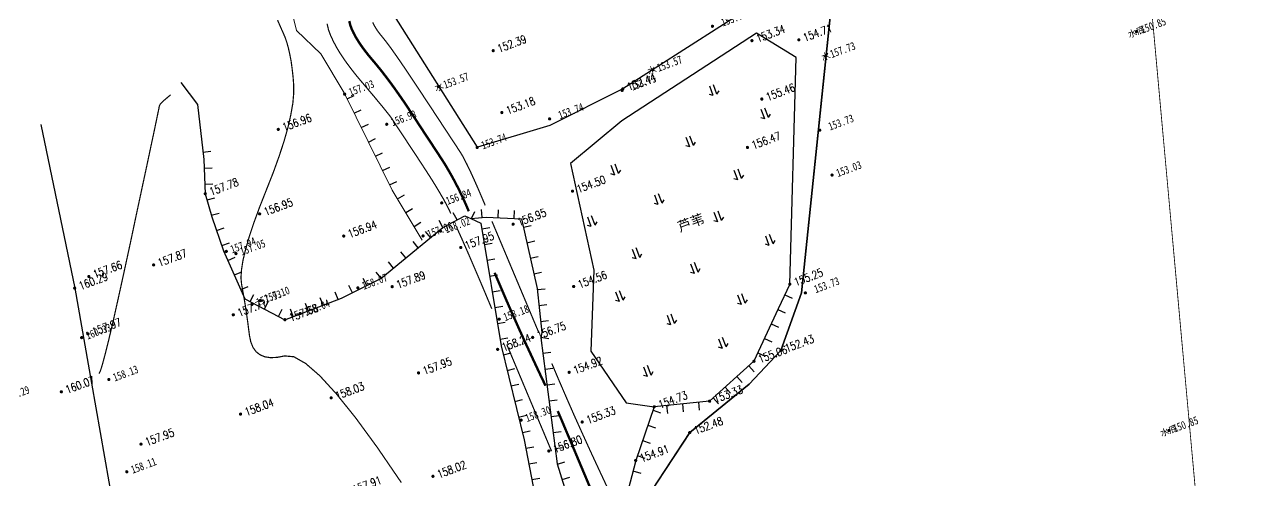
# Model space of a CAD drawing. Header units: millimetres. Extents: x -1471591 to 944464, y -468930 to 547002.
# Drawn here: x 281621 to 435263, y 126884 to 183835 of the extents above; entities that cross this region are included whole.
import ezdxf
from ezdxf.enums import TextEntityAlignment as Align

# ---------------------------------------------------------------- set-up
doc = ezdxf.new("R2010")
doc.units = ezdxf.units.MM
doc.header["$LTSCALE"] = 10
doc.linetypes.add('CENTER', pattern=[2, 1.25, -0.25, 0.25, -0.25])
for name, color, linetype in [('DGX', 252, 'Continuous'), ('DMTZ', 252, 'Continuous'), ('GCD', 252, 'Continuous'), ('SXSS', 8, 'Continuous'), ('ZBTZ', 252, 'Continuous')]:
    doc.layers.add(name, color=color, linetype=linetype)
doc.layers.add('设计河底', color=5, linetype='Continuous', lineweight=25)
doc.styles.get("Standard").update_dxf_attribs({"font": 'simplex.shx', "width": 0.8, "bigfont": 'hztxt.shx'})
doc.styles.add('宋体', font='', dxfattribs={"height": 1.25, "bigfont": 'hztxt.shx'})
doc.styles.get('宋体').set_extended_font_data('SimSun')
doc.linetypes.add('10422', pattern='A,2,[150,AAA.SHX,S=1,R=0,X=0,Y=1],2,[177,AAA.SHX,S=1,R=0,X=0,Y=0.8],1e-09', length=4)
doc.linetypes.add('1161', pattern='A,0,[149,AAA.SHX,S=0.15,R=0,X=0,Y=0],-1.6', length=1.6)

# ---------------------------------------------------------------- blocks, each defined once
blk = doc.blocks.new('gc212')
for p, q in [((-0.5, 0), (-1.31, 0.59)), ((-0.5, 0), (-0.5, 2.5)), ((0.5, 0), (0.5, 2.5)), ((0.5, 0), (1.3, 0.6))]:
    blk.add_line(p, q)
blk = doc.blocks.new('GC200')
at = {"layer": 'GCD', "const_width": 0.2, "flags": 128}
blk.add_lwpolyline([(-0.1, 0, 1), (0.1, 0, 1)], format="xyb", close=True, dxfattribs=at)
blk = doc.blocks.new('地形')
at = {"color": 0}
for p, q in [((-46.78, 161.58, 152.25), (-50.74, 180.58, 152.25)), ((-8.45, 166.06, 152.25), (-27.23, 162.05, 152.25)), ((-15.25, 130.38, 152.25), (2.89, 166.87, 152.25)), ((-37.36, 160.96, 152.25), (-46.78, 161.58, 152.25)), ((-27.23, 162.05, 152.25), (-37.36, 160.96, 152.25)), ((-20.19, 124.53, 152.25), (-15.25, 130.38, 152.25)), ((-25.37, 121.97, 152.25), (-20.19, 124.53, 152.25)), ((-34.44, 118.91, 152.25), (-25.37, 121.97, 152.25)), ((-44.87, 111.26, 152.25), (-34.44, 118.91, 152.25))]:
    blk.add_line(p, q, dxfattribs=at)
at = {"layer": 'DGX', "color": 252, "linetype": 'Continuous', "flags": 128}
for points, const_width in [([(-64.61, 185.23), (-64.58, 184.68), (-64.55, 184.1), (-64.51, 183.49), (-64.48, 182.85), (-64.5, 182.16), (-64.57, 181.43), (-64.68, 180.64), (-64.82, 179.81), (-65.02, 178.93), (-65.25, 178), (-65.53, 177.02), (-65.91, 175.97), (-66.46, 174.82), (-67.19, 173.58), (-68.07, 172.23), (-69.13, 170.79), (-70.36, 169.25), (-71.75, 167.61), (-73.32, 165.87), (-74.87, 164.15), (-76.23, 162.57), (-77.4, 161.12), (-78.38, 159.8), (-79.17, 158.62), (-79.76, 157.58), (-80.17, 156.67), (-80.38, 155.89), (-80.51, 155.17), (-80.65, 154.43), (-80.79, 153.67), (-80.95, 152.89), (-81.12, 152.09), (-81.3, 151.27), (-81.5, 150.42), (-81.7, 149.55), (-81.83, 148.73), (-81.81, 147.99), (-81.64, 147.36), (-81.31, 146.82), (-80.83, 146.37), (-80.2, 146.02), (-79.41, 145.77), (-78.47, 145.61), (-77.44, 145.11), (-76.36, 143.82), (-75.24, 141.76), (-74.09, 138.91), (-72.89, 135.28), (-71.65, 130.86), (-70.37, 125.67)], 0.15), ([(-58.97, 182.63), (-59.07, 181.86), (-59.07, 181.12), (-59.01, 180.32), (-58.9, 179.46), (-58.73, 178.55), (-58.5, 177.58), (-58.21, 176.55), (-57.87, 175.46), (-57.47, 174.32), (-57.07, 173.2), (-56.71, 172.2), (-56.4, 171.31), (-56.13, 170.53), (-55.91, 169.87), (-55.73, 169.32), (-55.6, 168.88), (-55.52, 168.55), (-55.44, 168.22), (-55.34, 167.75), (-55.2, 167.16), (-55.04, 166.43), (-54.84, 165.58), (-54.62, 164.6), (-54.36, 163.49), (-54.08, 162.25), (-53.8, 160.99), (-53.55, 159.84), (-53.34, 158.78), (-53.17, 157.83), (-53.02, 156.97), (-52.92, 156.22), (-52.84, 155.56), (-52.81, 155.01)], 0.15), ([(-50.6, 154.48), (-50.65, 155.5), (-50.72, 156.5), (-50.81, 157.48), (-50.92, 158.43), (-51.05, 159.36), (-51.2, 160.27), (-51.36, 161.15), (-51.55, 162.02), (-51.74, 162.87), (-51.94, 163.75), (-52.14, 164.64), (-52.35, 165.54), (-52.56, 166.47), (-52.77, 167.41), (-52.99, 168.36), (-53.21, 169.34), (-53.44, 170.31), (-53.68, 171.25), (-53.92, 172.17), (-54.17, 173.07), (-54.43, 173.94), (-54.69, 174.78), (-54.97, 175.61), (-55.25, 176.4), (-55.52, 177.17), (-55.75, 177.9), (-55.94, 178.59), (-56.09, 179.24), (-56.21, 179.85), (-56.28, 180.42), (-56.32, 180.96), (-56.32, 181.46), (-56.25, 181.97)], 0.3), ([(-48.42, 154.44), (-48.48, 155.81), (-48.54, 157.06), (-48.61, 158.18), (-48.68, 159.16), (-48.76, 160.01), (-48.84, 160.73), (-48.92, 161.32), (-49.01, 161.78), (-49.12, 162.26), (-49.26, 162.89), (-49.45, 163.69), (-49.66, 164.65), (-49.92, 165.78), (-50.21, 167.06), (-50.54, 168.51), (-50.91, 170.12), (-51.28, 171.74), (-51.62, 173.19), (-51.93, 174.47), (-52.21, 175.6), (-52.46, 176.56), (-52.68, 177.37), (-52.87, 178.01), (-53.03, 178.49), (-53.16, 178.88), (-53.28, 179.24), (-53.38, 179.59), (-53.45, 179.92), (-53.51, 180.23), (-53.55, 180.53), (-53.57, 180.8)], 0.15), ([(-80.38, 181.16), (-80.74, 181.04), (-81.06, 180.92), (-81.34, 180.82), (-81.56, 180.73), (-81.75, 180.66), (-81.89, 180.59), (-81.99, 180.54), (-82.04, 180.5), (-82.07, 180.47), (-82.1, 180.45), (-82.12, 180.42), (-82.14, 180.4), (-82.16, 180.39), (-82.17, 180.37), (-82.18, 180.36), (-82.19, 180.35), (-82.2, 180.33), (-82.22, 180.3), (-82.26, 180.25), (-82.3, 180.18), (-82.35, 180.09), (-82.42, 179.99), (-82.49, 179.87), (-82.58, 179.73), (-82.8, 179.38), (-83.28, 178.62), (-84.02, 177.45), (-85.03, 175.87), (-86.29, 173.89), (-87.82, 171.5), (-89.61, 168.7), (-91.65, 165.49), (-93.71, 162.29), (-95.51, 159.51), (-97.05, 157.15), (-98.35, 155.21), (-99.39, 153.7), (-100.17, 152.6), (-100.7, 151.92), (-100.98, 151.67)], 0.15), ([(-52.73, 153.12), (-52.68, 152.45), (-52.62, 151.57), (-52.56, 150.5), (-52.49, 149.22), (-52.42, 147.73), (-52.34, 146.05), (-52.26, 144.16), (-52.18, 142.07)], 0.15), ([(-49.26, 130.71), (-49.43, 132.64), (-49.58, 134.57), (-49.73, 136.5), (-49.86, 138.43), (-49.98, 140.36), (-50.09, 142.29), (-50.18, 144.22), (-50.27, 146.15)], 0.3), ([(-46.25, 113.49), (-46.48, 116.04), (-46.68, 118.56), (-46.87, 121.04), (-47.04, 123.5), (-47.2, 125.93), (-47.33, 128.32), (-47.45, 130.69), (-47.55, 133.03)], 0.15), ([(-48.28, 111.15), (-48.43, 114.8), (-48.55, 117.97), (-48.66, 120.68), (-48.75, 122.92), (-48.83, 124.69), (-48.88, 125.99), (-48.92, 126.83), (-48.94, 127.2)], 0.3)]:
    blk.add_lwpolyline(points, dxfattribs=dict(at, const_width=const_width))
at = {"layer": 'DGX', "color": 8, "linetype": 'Continuous', "const_width": 0.15, "flags": 128}
for points, elevation in [([(-47.72, 137.19), (-48.33, 152.29)], 306.25), ([(-51.99, 137.23), (-51.42, 122.77)], 308.25)]:
    blk.add_lwpolyline(points, dxfattribs=dict(at, elevation=elevation))
at = {"layer": 'DMTZ', "linetype": 'Continuous', "lineweight": 13, "elevation": 152.25, "flags": 128}
blk.add_lwpolyline([(-71.46, 224.8), (-67.72, 218.98), (-61.89, 218.27), (-58.49, 219.54), (-51.46, 220.51), (-47, 228.16), (-45.41, 230.5), (-39.24, 226.79), (-36.23, 224.59), (-33.9, 214.96), (-40.59, 208.18), (-44.72, 204.23), (-50.03, 198.44), (-59.32, 191.28), (-62.27, 188.01), (-62.85, 183.16), (-61.03, 179.38), (-60.01, 173.78), (-58.63, 160.3), (-57.3, 153.14)], dxfattribs=at)
at = {"layer": 'DMTZ', "linetype": '10422', "elevation": 152.25, "flags": 128}
blk.add_lwpolyline([(-96.88, 183.37), (-100.08, 162.74), (-102.27, 150.89), (-105.71, 132.41)], dxfattribs=at)
at = {"layer": 'DMTZ', "linetype": 'Continuous', "elevation": 152.25, "flags": 128}
for points in [[(-78.65, 182.14), (-77.66, 178.86), (-79.34, 172.15), (-80.67, 168.07), (-80.92, 165.06), (-81.02, 160.58), (-80.63, 154.04), (-76.86, 149.84), (-69.32, 149.87), (-63.85, 150.45), (-54.36, 153.71), (-51.26, 154.12), (-50.67, 153.56), (-49.71, 152.56), (-52.7, 137.33), (-54.13, 125.31), (-55.89, 114.89), (-56.09, 111.92), (-56.91, 102.45), (-59.46, 97.18), (-63.8, 92.14), (-65.76, 88.47), (-67.1, 85.15), (-69.57, 79.93)], [(-79.12, 173.03), (-78.15, 172.79)], [(-59.93, 172.95), (-58.93, 173.06)], [(-79.68, 171.11), (-78.73, 170.8)], [(-59.73, 170.96), (-58.73, 171.07)], [(-80.3, 169.21), (-79.35, 168.9)], [(-59.52, 168.97), (-58.53, 169.08)], [(-80.73, 167.27), (-79.74, 167.19)], [(-59.32, 166.98), (-58.32, 167.09)], [(-80.91, 165.28), (-79.91, 165.19)], [(-59.11, 165), (-58.12, 165.1)], [(-80.96, 163.28), (-79.96, 163.26)], [(-58.91, 163.01), (-57.92, 163.11)], [(-81, 161.28), (-80, 161.26)], [(-58.71, 161.02), (-57.71, 161.12)], [(-80.94, 159.28), (-79.94, 159.34)], [(-58.4, 159.04), (-57.42, 159.22)], [(-80.82, 157.29), (-79.82, 157.35)], [(-58.03, 157.08), (-57.05, 157.26)], [(-80.7, 155.29), (-79.71, 155.35)], [(-57.67, 155.11), (-56.68, 155.29)], [(-80.13, 153.48), (-79.39, 154.15)], [(-56.22, 153.07), (-56.55, 154.01)], [(-54.33, 153.71), (-54.46, 154.7)], [(-52.35, 153.97), (-52.48, 154.97)], [(-50.6, 153.5), (-49.88, 154.19)], [(-49.32, 153.18), (-49.04, 154.14)], [(-78.79, 152), (-78.05, 152.67)], [(-60.01, 151.77), (-60.33, 152.71)], [(-58.12, 152.42), (-58.44, 153.36)], [(-50.67, 153.56), (-48.83, 153.04), (-44.76, 151.3), (-45.98, 142.46), (-47.37, 137.11), (-47.7, 136.51), (-51.31, 121.04), (-51.8, 112.48), (-53.52, 105.21)], [(-47.46, 152.45), (-47.07, 153.37)], [(-45.62, 151.66), (-45.23, 152.58)], [(-77.46, 150.51), (-76.71, 151.18)], [(-75.76, 149.84), (-75.76, 150.84)], [(-73.76, 149.85), (-73.76, 150.85)], [(-71.76, 149.86), (-71.76, 150.86)], [(-69.76, 149.86), (-69.76, 150.86)], [(-67.76, 150.03), (-67.87, 151.03)], [(-65.78, 150.24), (-65.88, 151.24)], [(-63.79, 150.47), (-64.11, 151.41)], [(-61.9, 151.12), (-62.22, 152.06)], [(-49.84, 151.87), (-48.86, 151.68)], [(-50.23, 149.91), (-49.25, 149.72)], [(-44.91, 150.24), (-43.92, 150.1)], [(-50.61, 147.95), (-49.63, 147.76)], [(-45.18, 148.26), (-44.19, 148.12)], [(-51, 145.99), (-50.02, 145.79)], [(-45.46, 146.28), (-44.46, 146.14)], [(-51.39, 144.02), (-50.4, 143.83)], [(-45.73, 144.3), (-44.74, 144.16)], [(-51.77, 142.06), (-50.79, 141.87)], [(-46.02, 142.32), (-45.05, 142.07)], [(-52.16, 140.1), (-51.18, 139.91)], [(-46.52, 140.38), (-45.55, 140.13)], [(-47.02, 138.45), (-46.05, 138.2)], [(-52.54, 138.14), (-51.56, 137.94)], [(-52.84, 136.16), (-51.85, 136.04)], [(-47.67, 136.57), (-46.79, 136.08)], [(-53.08, 134.17), (-52.08, 134.06)], [(-48.14, 134.63), (-47.17, 134.4)], [(-53.31, 132.19), (-52.32, 132.07)], [(-48.59, 132.68), (-47.62, 132.45)], [(-16.23, 131.89), (-18.65, 129.53), (-23.8, 124.44), (-30.74, 121.71), (-37.46, 123.48), (-41.98, 118.01), (-46.92, 110.99), (-53.52, 105.21)], [(-49.05, 130.73), (-48.08, 130.5)], [(-17.29, 130.86), (-16.59, 130.14)], [(-53.55, 130.2), (-52.55, 130.08)], [(-18.72, 129.46), (-18.02, 128.75)], [(-53.78, 128.22), (-52.79, 128.1)], [(-49.5, 128.78), (-48.53, 128.56)], [(-20.14, 128.05), (-19.44, 127.34)], [(-54.02, 126.23), (-53.02, 126.11)], [(-49.96, 126.84), (-48.99, 126.61)], [(-21.56, 126.65), (-20.86, 125.94)], [(-50.41, 124.89), (-49.44, 124.66)], [(-22.99, 125.24), (-22.28, 124.53)], [(-54.31, 124.25), (-53.32, 124.08)], [(-50.87, 122.94), (-49.89, 122.71)], [(-37.75, 123.13), (-36.98, 122.49)], [(-35.97, 123.09), (-36.22, 122.12)], [(-26.46, 123.39), (-26.1, 122.46)], [(-24.6, 124.12), (-24.23, 123.19)], [(-54.64, 122.28), (-53.65, 122.11)], [(-39.02, 121.59), (-38.25, 120.95)], [(-34.03, 122.58), (-34.29, 121.61)], [(-32.1, 122.07), (-32.35, 121.1)], [(-30.18, 121.93), (-29.82, 121)], [(-28.32, 122.66), (-27.96, 121.73)], [(-54.97, 120.31), (-53.99, 120.14)], [(-51.31, 120.99), (-50.32, 120.94)], [(-40.3, 120.05), (-39.53, 119.41)], [(-51.43, 119), (-50.43, 118.94)], [(-41.58, 118.5), (-40.81, 117.87)], [(-42.77, 116.9), (-41.95, 116.32)]]:
    blk.add_lwpolyline(points, dxfattribs=at)
at = {"layer": 'SXSS', "linetype": 'Continuous', "elevation": 152.25}
blk.add_lwpolyline([(-8.45, 166.06), (-27.23, 162.05), (-37.36, 160.96), (-46.78, 161.58), (-50.74, 180.58)], dxfattribs=at)
at = {"layer": 'SXSS', "linetype": 'Continuous', "elevation": 152.25, "flags": 128}
blk.add_lwpolyline([(2.89, 166.87), (-15.25, 130.38), (-20.19, 124.53), (-25.37, 121.97), (-34.44, 118.91), (-44.87, 111.26), (-50.51, 101.51), (-51.46, 95.48)], dxfattribs=at)
at = {"layer": 'ZBTZ', "linetype": '1161', "elevation": 152.25}
blk.add_lwpolyline([(-16.23, 131.89), (-5.57, 158.13), (-9.15, 162.74), (-28.74, 158.35), (-36.6, 155.62), (-38.57, 142.11), (-42.43, 132.76), (-40.57, 125.15), (-37.46, 123.48)], dxfattribs=at)
at = {"layer": '设计河底', "color": 1, "linetype": 'CENTER', "ltscale": 0.5, "const_width": 0.1, "elevation": 152.25, "flags": 128}
blk.add_lwpolyline([(41.37, 159.16, 0.031097), (40.17, 155.63), (-17.72, -55.81)], format="xyb", dxfattribs=at)
at = {"layer": 'GCD', "linetype": 'Continuous'}
ref = blk.add_blockref('GC200', (-60, 173.62, 309.28), dxfattribs=at)
ref.add_attrib('height', '157.03', dxfattribs={"linetype": 'Continuous', "height": 1, "style": '宋体', "width": 0.8}).set_placement((-59.4, 173.62, 309.28), align=Align.MIDDLE_LEFT)
at = {"layer": 'GCD'}
ref = blk.add_blockref('GC200', (-69.31, 172.4, 309.21), dxfattribs=at)
ref.add_attrib('height', '156.96', dxfattribs={"height": 1, "width": 0.8}).set_placement((-68.71, 172.4, 309.21), align=Align.MIDDLE_LEFT)
ref = blk.add_blockref('GC200', (-40.71, 172.2, 304.64), dxfattribs=at)
ref.add_attrib('height', '152.39', dxfattribs={"height": 1, "width": 0.8}).set_placement((-40.11, 172.2, 304.64), align=Align.MIDDLE_LEFT)
at = {"layer": 'GCD', "linetype": 'Continuous'}
ref = blk.add_blockref('GC200', (-48.61, 170.35, 305.82), dxfattribs=at)
ref.add_attrib('height', '153.57', dxfattribs={"linetype": 'Continuous', "height": 1, "style": '宋体', "width": 0.8}).set_placement((-48.01, 170.35, 305.82), align=Align.MIDDLE_LEFT)
at = {"layer": 'GCD'}
ref = blk.add_blockref('GC200', (-80.67, 168.07, 310.03), dxfattribs=at)
ref.add_attrib('height', '157.78', dxfattribs={"height": 1, "width": 0.8}).set_placement((-80.07, 168.07, 310.03), align=Align.MIDDLE_LEFT)
at = {"layer": 'GCD', "linetype": 'Continuous'}
ref = blk.add_blockref('GC200', (-56.39, 168.25, 309.23), dxfattribs=at)
ref.add_attrib('height', '156.98', dxfattribs={"linetype": 'Continuous', "height": 1, "style": '宋体', "width": 0.8}).set_placement((-55.79, 168.25, 309.23), align=Align.MIDDLE_LEFT)
ref = blk.add_blockref('GC200', (-13.99, 165.46, 305.99), dxfattribs=at)
ref.add_attrib('height', '153.74', dxfattribs={"linetype": 'Continuous', "height": 1, "style": '宋体', "width": 0.8}).set_placement((-12.79, 165.46, 305.99), align=Align.MIDDLE_LEFT)
at = {"layer": 'GCD'}
ref = blk.add_blockref('GC200', (-42.41, 164.58, 305.43), dxfattribs=at)
ref.add_attrib('height', '153.18', dxfattribs={"height": 1, "width": 0.8}).set_placement((-41.81, 164.58, 305.43), align=Align.MIDDLE_LEFT)
ref = blk.add_blockref('GC200', (-100.08, 162.74, 312.54), dxfattribs=at)
ref.add_attrib('height', '160.29', dxfattribs={"height": 1, "width": 0.8}).set_placement((-99.48, 162.74, 312.54), align=Align.MIDDLE_LEFT)
ref = blk.add_blockref('GC200', (-97.91, 163.48, 309.91), dxfattribs=at)
ref.add_attrib('height', '157.66', dxfattribs={"height": 1, "width": 0.8}).set_placement((-97.31, 163.48, 309.91), align=Align.MIDDLE_LEFT)
ref = blk.add_blockref('GC200', (-75.19, 163.33, 309.2), dxfattribs=at)
ref.add_attrib('height', '156.95', dxfattribs={"height": 1, "width": 0.8}).set_placement((-74.59, 163.33, 309.2), align=Align.MIDDLE_LEFT)
at = {"layer": 'GCD', "linetype": 'Continuous'}
ref = blk.add_blockref('GC200', (-22.88, 162.98, 305.82), dxfattribs=at)
ref.add_attrib('height', '153.57', dxfattribs={"linetype": 'Continuous', "height": 1, "style": '宋体', "width": 0.8}).set_placement((-22.28, 162.98, 305.82), align=Align.MIDDLE_LEFT)
at = {"layer": 'GCD'}
ref = blk.add_blockref('GC200', (-89.83, 162, 310.12), dxfattribs=at)
ref.add_attrib('height', '157.87', dxfattribs={"height": 1, "width": 0.8}).set_placement((-89.23, 162, 310.12), align=Align.MIDDLE_LEFT)
at = {"layer": 'GCD', "linetype": 'Continuous'}
ref = blk.add_blockref('GC200', (-46.83, 161.58, 305.99), dxfattribs=at)
ref.add_attrib('height', '153.74', dxfattribs={"linetype": 'Continuous', "height": 1, "style": '宋体', "width": 0.8}).set_placement((-46.23, 161.58, 305.99), align=Align.MIDDLE_LEFT)
ref = blk.add_blockref('GC200', (-37.1, 161.75, 305.99), dxfattribs=at)
ref.add_attrib('height', '153.74', dxfattribs={"linetype": 'Continuous', "height": 1, "style": '宋体', "width": 0.8}).set_placement((-35.9, 161.75, 305.99), align=Align.MIDDLE_LEFT)
ref = blk.add_blockref('GC200', (-27.37, 161.91, 305.98), dxfattribs=at)
ref.add_attrib('height', '153.73', dxfattribs={"linetype": 'Continuous', "height": 1, "style": '宋体', "width": 0.8}).set_placement((-26.17, 161.91, 305.98), align=Align.MIDDLE_LEFT)
at = {"layer": 'GCD'}
ref = blk.add_blockref('GC200', (-27.23, 162.05, 304.69), dxfattribs=at)
ref.add_attrib('height', '152.44', dxfattribs={"height": 1, "width": 0.8}).set_placement((-26.63, 162.05, 304.69), align=Align.MIDDLE_LEFT)
ref = blk.add_blockref('GC200', (-10, 162.05, 305.59), dxfattribs=at)
ref.add_attrib('height', '153.34', dxfattribs={"height": 1, "width": 0.8}).set_placement((-9.4, 162.05, 305.59), align=Align.MIDDLE_LEFT)
at = {"layer": 'GCD', "linetype": 'Continuous'}
ref = blk.add_blockref('GC200', (-80.73, 160.4, 310.19), dxfattribs=at)
ref.add_attrib('height', '157.94', dxfattribs={"linetype": 'Continuous', "height": 1, "style": '宋体', "width": 0.8}).set_placement((-80.13, 160.4, 310.19), align=Align.MIDDLE_LEFT)
ref = blk.add_blockref('GC200', (-79.7, 159.72, 309.3), dxfattribs=at)
ref.add_attrib('height', '157.05', dxfattribs={"linetype": 'Continuous', "height": 1, "style": '宋体', "width": 0.8}).set_placement((-79.1, 159.72, 309.3), align=Align.MIDDLE_LEFT)
at = {"layer": 'GCD'}
ref = blk.add_blockref('GC200', (-4.47, 160.09, 306.96), dxfattribs=at)
ref.add_attrib('height', '154.71', dxfattribs={"height": 1, "width": 0.8}).set_placement((-3.87, 160.09, 306.96), align=Align.MIDDLE_LEFT)
at = {"layer": 'GCD', "linetype": 'Continuous'}
ref = blk.add_blockref('GC200', (-101.43, 156.64, 312.58), dxfattribs=at)
ref.add_attrib('height', '160.33', dxfattribs={"linetype": 'Continuous', "height": 1, "style": '宋体', "width": 0.8}).set_placement((-100.83, 156.64, 312.58), align=Align.MIDDLE_LEFT)
at = {"layer": 'GCD'}
ref = blk.add_blockref('GC200', (-100.53, 156.81, 310.22), dxfattribs=at)
ref.add_attrib('height', '157.97', dxfattribs={"height": 1, "width": 0.8}).set_placement((-99.93, 156.81, 310.22), align=Align.MIDDLE_LEFT)
ref = blk.add_blockref('GC200', (-66.32, 157.05, 309.19), dxfattribs=at)
ref.add_attrib('height', '156.94', dxfattribs={"height": 1, "width": 0.8}).set_placement((-65.72, 157.05, 309.19), align=Align.MIDDLE_LEFT)
at = {"layer": 'GCD', "linetype": 'Continuous'}
ref = blk.add_blockref('GC200', (-53.4, 156.64, 309.09), dxfattribs=at)
ref.add_attrib('height', '156.84', dxfattribs={"linetype": 'Continuous', "height": 1, "style": '宋体', "width": 0.8}).set_placement((-52.8, 156.64, 309.09), align=Align.MIDDLE_LEFT)
ref = blk.add_blockref('GC200', (-2.02, 157, 309.98), dxfattribs=at)
ref.add_attrib('height', '157.73', dxfattribs={"linetype": 'Continuous', "height": 1, "style": '宋体', "width": 0.8}).set_placement((-1.42, 157, 309.98), align=Align.MIDDLE_LEFT)
at = {"layer": 'GCD'}
ref = blk.add_blockref('GC200', (-11.4, 154.78, 307.71), dxfattribs=at)
ref.add_attrib('height', '155.46', dxfattribs={"height": 1, "width": 0.8}).set_placement((-10.8, 154.78, 307.71), align=Align.MIDDLE_LEFT)
at = {"layer": 'GCD', "linetype": 'Continuous'}
ref = blk.add_blockref('GC200', (-78.92, 153.16, 309.35), dxfattribs=at)
ref.add_attrib('height', '157.10', dxfattribs={"linetype": 'Continuous', "height": 1, "style": '宋体', "width": 0.8}).set_placement((-78.32, 153.16, 309.35), align=Align.MIDDLE_LEFT)
ref = blk.add_blockref('GC200', (-57.03, 153.59, 309.31), dxfattribs=at)
ref.add_attrib('height', '157.06', dxfattribs={"linetype": 'Continuous', "height": 1, "style": '宋体', "width": 0.8}).set_placement((-56.43, 153.59, 309.31), align=Align.MIDDLE_LEFT)
ref = blk.add_blockref('GC200', (-54.78, 153.38, 310.27), dxfattribs=at)
ref.add_attrib('height', '158.02', dxfattribs={"linetype": 'Continuous', "height": 1, "style": '宋体', "width": 0.8}).set_placement((-54.18, 153.38, 310.27), align=Align.MIDDLE_LEFT)
ref = blk.add_blockref('GC200', (-113.71, 152.92, 312.54), dxfattribs=at)
ref.add_attrib('height', '160.29', dxfattribs={"linetype": 'Continuous', "height": 1, "style": '宋体', "width": 0.8}).set_placement((-113.11, 152.92, 312.54), align=Align.MIDDLE_LEFT)
at = {"layer": 'GCD'}
ref = blk.add_blockref('GC200', (-82.69, 152.67, 309.96), dxfattribs=at)
ref.add_attrib('height', '157.71', dxfattribs={"height": 1, "width": 0.8}).set_placement((-82.09, 152.67, 309.96), align=Align.MIDDLE_LEFT)
at = {"layer": 'GCD', "linetype": 'Continuous'}
ref = blk.add_blockref('GC200', (-80.03, 153.08, 310.18), dxfattribs=at)
ref.add_attrib('height', '157.93', dxfattribs={"linetype": 'Continuous', "height": 1, "style": '宋体', "width": 0.8}).set_placement((-79.43, 153.08, 310.18), align=Align.MIDDLE_LEFT)
at = {"layer": 'GCD'}
ref = blk.add_blockref('GC200', (-37.59, 152.29, 306.75), dxfattribs=at)
ref.add_attrib('height', '154.50', dxfattribs={"height": 1, "width": 0.8}).set_placement((-36.99, 152.29, 306.75), align=Align.MIDDLE_LEFT)
ref = blk.add_blockref('GC200', (-106.18, 151.19, 312.32), dxfattribs=at)
ref.add_attrib('height', '160.07', dxfattribs={"height": 1, "width": 0.8}).set_placement((-105.58, 151.19, 312.32), align=Align.MIDDLE_LEFT)
at = {"layer": 'GCD', "linetype": 'Continuous'}
ref = blk.add_blockref('GC200', (-100.09, 150.55, 310.38), dxfattribs=at)
ref.add_attrib('height', '158.13', dxfattribs={"linetype": 'Continuous', "height": 1, "style": '宋体', "width": 0.8}).set_placement((-99.49, 150.55, 310.38), align=Align.MIDDLE_LEFT)
ref = blk.add_blockref('GC200', (-66.93, 150.38, 310.32), dxfattribs=at)
ref.add_attrib('height', '158.07', dxfattribs={"linetype": 'Continuous', "height": 1, "style": '宋体', "width": 0.8}).set_placement((-66.33, 150.38, 310.32), align=Align.MIDDLE_LEFT)
at = {"layer": 'GCD'}
ref = blk.add_blockref('GC200', (-53.13, 150.59, 310.2), dxfattribs=at)
ref.add_attrib('height', '157.95', dxfattribs={"height": 1, "width": 0.8}).set_placement((-52.53, 150.59, 310.2), align=Align.MIDDLE_LEFT)
ref = blk.add_blockref('GC200', (-45.98, 151.02, 309.19), dxfattribs=at)
ref.add_attrib('height', '156.95', dxfattribs={"height": 1, "width": 0.8}).set_placement((-45.38, 151.02, 309.19), align=Align.MIDDLE_LEFT)
ref = blk.add_blockref('GC200', (-76.86, 149.84, 309.93), dxfattribs=at)
ref.add_attrib('height', '157.68', dxfattribs={"height": 1, "width": 0.8}).set_placement((-76.26, 149.84, 309.93), align=Align.MIDDLE_LEFT)
at = {"layer": 'GCD', "linetype": 'Continuous'}
ref = blk.add_blockref('GC200', (-74.8, 149.89, 310.29), dxfattribs=at)
ref.add_attrib('height', '158.04', dxfattribs={"linetype": 'Continuous', "height": 1, "style": '宋体', "width": 0.8}).set_placement((-74.2, 149.89, 310.29), align=Align.MIDDLE_LEFT)
at = {"layer": 'GCD'}
ref = blk.add_blockref('GC200', (-62.87, 149.01, 310.13), dxfattribs=at)
ref.add_attrib('height', '157.89', dxfattribs={"height": 1, "width": 0.8}).set_placement((-62.27, 149.01, 310.13), align=Align.MIDDLE_LEFT)
ref = blk.add_blockref('GC200', (-15.2, 149.75, 308.72), dxfattribs=at)
ref.add_attrib('height', '156.47', dxfattribs={"height": 1, "width": 0.8}).set_placement((-14.6, 149.75, 308.72), align=Align.MIDDLE_LEFT)
at = {"layer": 'GCD', "linetype": 'Continuous'}
ref = blk.add_blockref('GC200', (-5.99, 148.6, 305.98), dxfattribs=at)
ref.add_attrib('height', '153.73', dxfattribs={"linetype": 'Continuous', "height": 1, "style": '宋体', "width": 0.8}).set_placement((-4.79, 148.6, 305.98), align=Align.MIDDLE_LEFT)
ref = blk.add_blockref('GC200', (35.39, 146.27, 303.1), dxfattribs=at)
ref.add_attrib('height', '150.85', dxfattribs={"linetype": 'Continuous', "height": 1, "style": '宋体', "width": 0.8}).set_placement((35.99, 146.27, 303.1), align=Align.MIDDLE_LEFT)
ref = blk.add_blockref('GC200', (-6.51, 142.81, 305.28), dxfattribs=at)
ref.add_attrib('height', '153.03', dxfattribs={"linetype": 'Continuous', "height": 1, "style": '宋体', "width": 0.8}).set_placement((-5.91, 142.81, 305.28), align=Align.MIDDLE_LEFT)
at = {"layer": 'GCD'}
ref = blk.add_blockref('GC200', (-99.15, 141.58, 310.2), dxfattribs=at)
ref.add_attrib('height', '157.95', dxfattribs={"height": 1, "width": 0.8}).set_placement((-98.55, 141.58, 310.2), align=Align.MIDDLE_LEFT)
ref = blk.add_blockref('GC200', (-41.62, 141.08, 306.81), dxfattribs=at)
ref.add_attrib('height', '154.56', dxfattribs={"height": 1, "width": 0.8}).set_placement((-41.02, 141.08, 306.81), align=Align.MIDDLE_LEFT)
ref = blk.add_blockref('GC200', (-86.19, 140.74, 310.29), dxfattribs=at)
ref.add_attrib('height', '158.04', dxfattribs={"height": 1, "width": 0.8}).set_placement((-85.59, 140.74, 310.29), align=Align.MIDDLE_LEFT)
at = {"layer": 'GCD', "linetype": 'Continuous'}
ref = blk.add_blockref('GC200', (-51.76, 140.52, 310.43), dxfattribs=at)
ref.add_attrib('height', '158.18', dxfattribs={"linetype": 'Continuous', "height": 1, "style": '宋体', "width": 0.8}).set_placement((-51.16, 140.52, 310.43), align=Align.MIDDLE_LEFT)
ref = blk.add_blockref('GC200', (-102.02, 138.97, 310.36), dxfattribs=at)
ref.add_attrib('height', '158.11', dxfattribs={"linetype": 'Continuous', "height": 1, "style": '宋体', "width": 0.8}).set_placement((-101.42, 138.97, 310.36), align=Align.MIDDLE_LEFT)
at = {"layer": 'GCD'}
ref = blk.add_blockref('GC200', (-74.88, 138.67, 310.28), dxfattribs=at)
ref.add_attrib('height', '158.03', dxfattribs={"height": 1, "width": 0.8}).set_placement((-74.28, 138.67, 310.28), align=Align.MIDDLE_LEFT)
ref = blk.add_blockref('GC200', (-63.56, 137.76, 310.2), dxfattribs=at)
ref.add_attrib('height', '157.95', dxfattribs={"height": 1, "width": 0.8}).set_placement((-62.96, 137.76, 310.2), align=Align.MIDDLE_LEFT)
ref = blk.add_blockref('GC200', (-53.27, 137.05, 310.49), dxfattribs=at)
ref.add_attrib('height', '158.24', dxfattribs={"height": 1, "width": 0.8}).set_placement((-52.67, 137.05, 310.49), align=Align.MIDDLE_LEFT)
ref = blk.add_blockref('GC200', (-48.65, 136.92, 309), dxfattribs=at)
ref.add_attrib('height', '156.75', dxfattribs={"height": 1, "width": 0.8}).set_placement((-48.05, 136.92, 309), align=Align.MIDDLE_LEFT)
ref = blk.add_blockref('GC200', (-16.23, 131.89, 307.5), dxfattribs=at)
ref.add_attrib('height', '155.25', dxfattribs={"height": 1, "width": 0.8}).set_placement((-15.63, 131.89, 307.5), align=Align.MIDDLE_LEFT)
ref = blk.add_blockref('GC200', (-45.91, 131.24, 307.17), dxfattribs=at)
ref.add_attrib('height', '154.92', dxfattribs={"height": 1, "width": 0.8}).set_placement((-45.31, 131.24, 307.17), align=Align.MIDDLE_LEFT)
at = {"layer": 'GCD', "linetype": 'Continuous'}
ref = blk.add_blockref('GC200', (-14.79, 130.19, 305.98), dxfattribs=at)
ref.add_attrib('height', '153.73', dxfattribs={"linetype": 'Continuous', "height": 1, "style": '宋体', "width": 0.8}).set_placement((-13.59, 130.19, 305.98), align=Align.MIDDLE_LEFT)
ref = blk.add_blockref('GC200', (-53.62, 127.75, 310.55), dxfattribs=at)
ref.add_attrib('height', '158.30', dxfattribs={"linetype": 'Continuous', "height": 1, "style": '宋体', "width": 0.8}).set_placement((-53.02, 127.75, 310.55), align=Align.MIDDLE_LEFT)
at = {"layer": 'GCD'}
ref = blk.add_blockref('GC200', (-76.98, 126.94, 310.16), dxfattribs=at)
ref.add_attrib('height', '157.91', dxfattribs={"height": 1, "width": 0.8}).set_placement((-76.38, 126.94, 310.16), align=Align.MIDDLE_LEFT)
ref = blk.add_blockref('GC200', (-66.4, 125.03, 310.27), dxfattribs=at)
ref.add_attrib('height', '158.02', dxfattribs={"height": 1, "width": 0.8}).set_placement((-65.8, 125.03, 310.27), align=Align.MIDDLE_LEFT)
ref = blk.add_blockref('GC200', (-46.56, 124.85, 307.58), dxfattribs=at)
ref.add_attrib('height', '155.33', dxfattribs={"height": 1, "width": 0.8}).set_placement((-45.96, 124.85, 307.58), align=Align.MIDDLE_LEFT)
ref = blk.add_blockref('GC200', (-23.8, 124.44, 307.31), dxfattribs=at)
ref.add_attrib('height', '155.06', dxfattribs={"height": 1, "width": 0.8}).set_placement((-23.2, 124.44, 307.31), align=Align.MIDDLE_LEFT)
ref = blk.add_blockref('GC200', (-20.19, 124.53, 304.68), dxfattribs=at)
ref.add_attrib('height', '152.43', dxfattribs={"height": 1, "width": 0.8}).set_placement((-19.59, 124.53, 304.68), align=Align.MIDDLE_LEFT)
ref = blk.add_blockref('GC200', (-51.73, 122.92, 309.05), dxfattribs=at)
ref.add_attrib('height', '156.80', dxfattribs={"height": 1, "width": 0.8}).set_placement((-51.13, 122.92, 309.05), align=Align.MIDDLE_LEFT)
ref = blk.add_blockref('GC200', (-37.46, 123.48, 306.98), dxfattribs=at)
ref.add_attrib('height', '154.73', dxfattribs={"height": 1, "width": 0.8}).set_placement((-36.86, 123.48, 306.98), align=Align.MIDDLE_LEFT)
ref = blk.add_blockref('GC200', (-30.74, 121.71, 305.58), dxfattribs=at)
ref.add_attrib('height', '153.33', dxfattribs={"height": 1, "width": 0.8}).set_placement((-30.14, 121.71, 305.58), align=Align.MIDDLE_LEFT)
ref = blk.add_blockref('GC200', (-41.98, 118.01, 307.16), dxfattribs=at)
ref.add_attrib('height', '154.91', dxfattribs={"height": 1, "width": 0.8}).set_placement((-41.38, 118.01, 307.16), align=Align.MIDDLE_LEFT)
ref = blk.add_blockref('GC200', (-34.44, 118.91, 304.73), dxfattribs=at)
ref.add_attrib('height', '152.48', dxfattribs={"height": 1, "width": 0.8}).set_placement((-33.84, 118.91, 304.73), align=Align.MIDDLE_LEFT)
at = {"layer": 'GCD', "linetype": 'Continuous'}
ref = blk.add_blockref('GC200', (21.71, 98.18, 303.1), dxfattribs=at)
ref.add_attrib('height', '150.85', dxfattribs={"linetype": 'Continuous', "height": 1, "style": '宋体', "width": 0.8}).set_placement((22.31, 98.18, 303.1), align=Align.MIDDLE_LEFT)
at = {"layer": 'ZBTZ', "linetype": 'Continuous', "xscale": 0.5, "yscale": 0.5}
for p in [(-16.68, 157.33, 152.25), (-31.68, 152.33, 152.25), (-21.68, 152.33, 152.25), (-11.68, 152.33, 152.25), (-36.68, 147.33, 152.25), (-27.88, 146.98, 152.25), (-17.5, 146.37, 152.25), (-21.68, 142.33, 152.25), (-32.86, 141.6, 152.25), (-36.68, 137.33, 152.25), (-26.68, 137.33, 152.25), (-16.68, 137.33, 152.25), (-31.68, 132.33, 152.25), (-22.53, 131.62, 152.25), (-36.68, 127.33, 152.25), (-26.68, 127.33, 152.25)]:
    blk.add_blockref('gc212', p, dxfattribs=at)
at = {"layer": 'ZBTZ', "linetype": 'Continuous', "style": '宋体'}
for s, height, p in [('水', 0.8, (-48.64, 170.34, -155.15)), ('水', 0.8, (-23, 162.99, -1.58)), ('水', 0.8, (-2.05, 156.99, -155.15)), ('水底', 0.8, (35.39, 146.27)), ('芦苇', 1.25, (-25.12, 143.45, 152.25)), ('水底', 0.8, (21.71, 98.18))]:
    blk.add_text(s, height=height, dxfattribs=at).set_placement(p, align=Align.MIDDLE)

msp = doc.modelspace()

# ---------------------------------------------------------------- block references
at = {"xscale": 1000, "yscale": 1000, "zscale": 1000, "rotation": 20.51376453450802}
msp.add_blockref('地形', (438640.4, 33561.1, -152250), dxfattribs=at)

doc.saveas('drawing.dxf')
